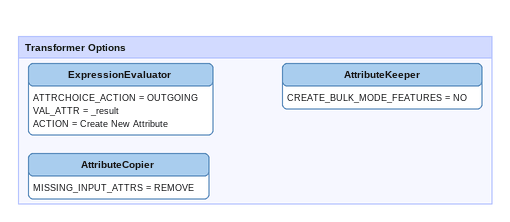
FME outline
Bookmark: Transformer Options
ExpressionEvaluator
    ATTRCHOICE_ACTION = OUTGOING
    VAL_ATTR = _result
    ACTION = Create New Attribute
AttributeCopier
    MISSING_INPUT_ATTRS = REMOVE
AttributeKeeper
    CREATE_BULK_MODE_FEATURES = NO
